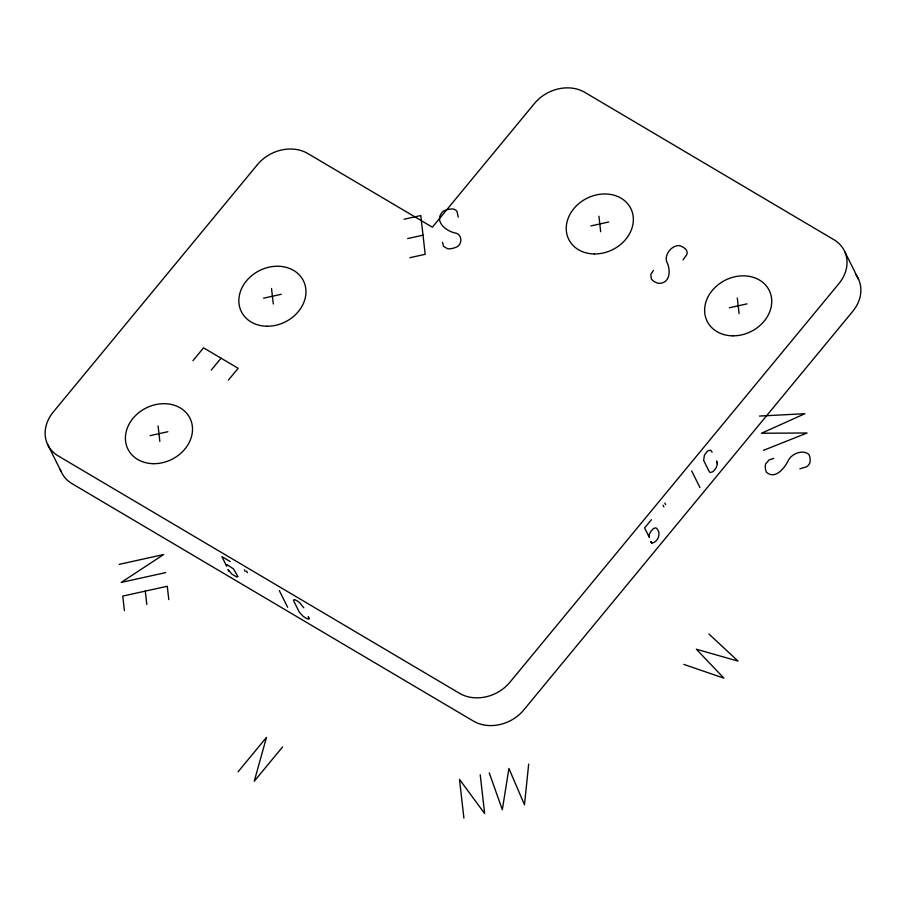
<?xml version="1.0" encoding="UTF-8"?>
<svg xmlns="http://www.w3.org/2000/svg" width="906" height="906" viewBox="0 0 906 906"><rect width="100%" height="100%" fill="white"/><g stroke="black" fill="none" stroke-linecap="round" stroke-linejoin="round"><path stroke-width="1.36" d="M528.674 764.098L524.483 804.811L508.923 768.447L502.32 809.704L489.24 772.795M717.405 463.725L716.612 461.279L717.405 463.725L716.352 467.36A9.706 4.779 -59.4 0 1 712.66 471.833L710.145 472.524L709.33 471.766L703.645 460.373L704.404 455.276A9.706 4.779 -59.4 0 1 708.096 450.803L710.632 450.146L712.127 452.275M192.933 360.69L203.544 347.836L238.142 368.3L228.369 380.146M211.279 370.044L221.064 358.198M238.131 771.742L266.489 737.371L254.246 781.278L282.604 746.906M653.452 270.384L650.859 274.337L651.323 279.025A17.033 14.122 -26.5 0 0 658.662 283.374C670.576 283.567 670.938 269.592 666.612 261.562C664.449 254.427 671.584 245.492 678.956 245.549A17.033 14.122 -26.5 0 1 686.295 249.897A7.407 6.138 -26.5 0 1 686.805 254.575L683.011 259.931M651.403 519.682L644.596 527.926L649.342 537.439L649.138 534.676L650.848 531.346L653.464 528.504L655.921 527.813C661.856 532.15 658.379 542.15 651.867 543.045L650.757 541.652L651.867 543.045M309.071 618.764L308.334 616.827L309.071 618.764L307.621 618.945A9.706 2.559 39.5 0 1 303.125 616.284L299.342 612.241L293.657 600.848L293.442 599.942L294.869 599.727A9.706 2.559 39.5 0 1 299.365 602.388L303.85 607.835M763.43 450.35L807.087 432.989L761.482 433.238L804.89 413.714L759.522 416.058M404.133 219.218L420.78 215.549L425.197 254.314L409.84 257.7M407.666 238.561L423.023 235.175M263.51 298.199L281.313 294.269M590.893 225.934L608.707 221.993M150.056 435.65L167.87 431.72M729.296 307.791L747.099 303.861M119.15 564.37L163.669 554.54L121.2 582.422L165.719 572.603M773.769 458.402L769.047 459.954L765.57 464.065A17.033 14.122 -26.5 0 0 766.51 472.286C775.491 480.293 785.445 467.009 788.73 459.636C792.376 453.43 803.158 449.251 808.945 454.495A17.033 14.122 -26.5 0 1 809.885 462.717A7.407 6.138 -26.5 0 1 806.442 466.85L799.873 468.787M683.826 664.392L723.939 678.175L696.34 649.217L738.028 661.097L708.911 633.996M230.203 561.55L221.891 556.646L226.636 566.148L226.602 564.812L227.406 564.88L233.488 568.877L238.018 576.748L236.613 576.929L231.97 574.155L227.961 569.546L229.116 571.426M844.743 251.596L858.571 279.342M691.674 470.939L699.964 487.564M664.823 503.068L665.638 504.699M663.033 505.231L663.849 506.873M279.32 590.621L287.61 607.258M246.591 571.097L247.406 572.728M244.416 569.806L245.232 571.437M47.429 444.053L61.257 471.8M737.314 298.074L739.081 313.589M598.923 216.206L600.678 231.721M458.21 217.112L457.009 211.46A7.407 6.138 -26.5 0 0 452.853 208.98A17.033 14.122 -26.5 0 0 443.408 211.064C432.74 220.77 446.216 231.676 456.318 233.238C462.128 235.22 462.275 243.884 457.145 246.749A17.033 14.122 -26.5 0 1 447.711 248.833L443.578 246.319L442.524 242.287M480.225 774.789L484.642 813.554L459.489 779.364L463.906 818.129M271.528 288.47L273.295 303.986M158.086 425.933L159.841 441.437M168.799 599.625L167.27 586.261L122.752 596.091L124.405 610.587M145.288 591.108L146.817 604.483M855.864 274.722A36.953 30.645 -26.5 0 1 852.761 311.336L523.77 709.964A36.953 30.645 -26.5 0 1 473.396 721.085L72.061 483.668A36.953 30.645 -26.5 0 1 60.283 469.308M257.44 164.632L53.239 412.06A36.953 30.645 -26.5 0 0 58.222 455.922L459.569 693.339A36.953 30.645 -26.5 0 0 509.942 682.218L838.933 283.589A36.953 30.645 -26.5 0 0 833.939 239.728L584.834 92.367A36.953 30.645 -26.5 0 0 534.461 103.488L432.366 227.202L307.802 153.522A36.953 30.645 -26.5 0 0 257.44 164.632M266.964 326.228A34.655 28.72 -26.5 0 0 303.804 281.585A34.655 28.72 -26.5 0 0 246.455 280.883A34.655 28.72 -26.5 0 0 266.964 326.228M732.75 335.832A34.655 28.72 -26.5 0 0 769.59 291.188A34.655 28.72 -26.5 0 0 712.241 290.486A34.655 28.72 -26.5 0 0 732.75 335.832M594.359 253.963A34.655 28.72 -26.5 0 0 631.199 209.32A34.655 28.72 -26.5 0 0 573.849 208.618A34.655 28.72 -26.5 0 0 594.359 253.963M153.51 463.679A34.655 28.72 -26.5 0 0 190.362 419.036A34.655 28.72 -26.5 0 0 133.012 418.334A34.655 28.72 -26.5 0 0 153.51 463.679"/></g></svg>
